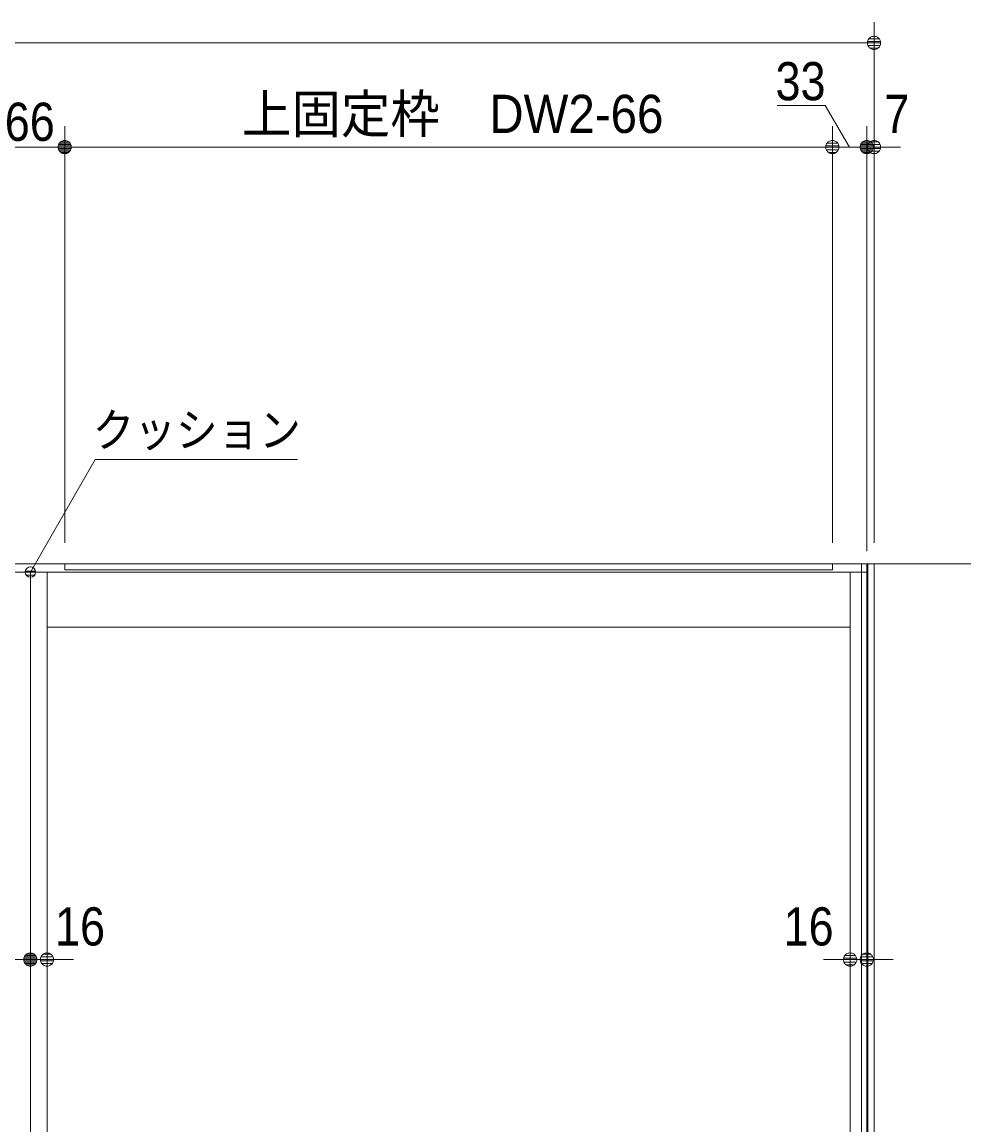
# Model space of a CAD drawing. Units: millimetres, scale not verified. Extents: x -6062 to 6062, y -3045 to 3045.
# Drawn here: x -2330 to -1420, y -189 to 870 of the extents above; entities that cross this region are included whole.
import ezdxf
from ezdxf.enums import TextEntityAlignment as Align

# ---------------------------------------------------------------- set-up
doc = ezdxf.new("R2010")
doc.units = ezdxf.units.MM
doc.header["$LTSCALE"] = 20
for name, color, linetype, lineweight in [('0-0_2寸法-2', 7, 'Continuous', 9), ('0-1_0', 7, 'Continuous', 9), ('0-2_2寸法-1', 7, 'Continuous', 9), ('0-3_2寸法-3', 7, 'Continuous', 9), ('0-4_3一般', 7, 'Continuous', 9)]:
    doc.layers.add(name, color=color, linetype=linetype, lineweight=lineweight)
doc.styles.add('ＭＳ ゴシック', font='')
doc.styles.add('ＭＳ Ｐゴシック', font='')
doc.styles.get('ＭＳ ゴシック').set_extended_font_data('MS Gothic')
doc.styles.get('ＭＳ Ｐゴシック').set_extended_font_data('MS PGothic')

# ---------------------------------------------------------------- blocks, each defined once
blk = doc.blocks.new('_Dot')
at = {"layer": '0-1_0'}
for p, q in [((-10, 0), (-20, 0)), ((9.78, 2), (-9.78, 2)), ((7.99, 6), (-7.99, 6)), ((9.16, -3.98), (-9.16, -3.98)), ((6, -7.98), (-6, -7.98))]:
    blk.add_line(p, q, dxfattribs=at)
for points in [[(10, 0), (9.92, 1.25), (9.69, 2.49), (9.3, 3.68), (8.76, 4.82), (8.09, 5.88), (7.29, 6.85), (6.37, 7.71), (5.36, 8.44), (4.26, 9.05), (3.09, 9.51), (1.87, 9.82), (0.63, 9.98), (-0.63, 9.98), (-1.87, 9.82), (-3.09, 9.51), (-4.26, 9.05), (-5.36, 8.44), (-6.37, 7.71), (-7.29, 6.85), (-8.09, 5.88), (-8.76, 4.82), (-9.3, 3.68), (-9.69, 2.49), (-9.92, 1.25), (-10, 0), (0, 0)], [(-10, 0), (-9.92, -1.25), (-9.69, -2.49), (-9.3, -3.68), (-8.76, -4.82), (-8.09, -5.88), (-7.29, -6.85), (-6.37, -7.71), (-5.36, -8.44), (-4.26, -9.05), (-3.09, -9.51), (-1.87, -9.82), (-0.63, -9.98), (0.63, -9.98), (1.87, -9.82), (3.09, -9.51), (4.26, -9.05), (5.36, -8.44), (6.37, -7.71), (7.29, -6.85), (8.09, -5.88), (8.76, -4.82), (9.3, -3.68), (9.69, -2.49), (9.92, -1.25), (10, 0), (0, 0)]]:
    blk.add_lwpolyline(points, close=True, dxfattribs=at)
blk = doc.blocks.new('グループ-11')
at = {"layer": '0-4_3一般'}
for p, q in [((-60560, 7000), (7360, 7000)), ((5360, 7000), (5360, -40000))]:
    blk.add_line(p, q, dxfattribs=at)
blk = doc.blocks.new('グループ-12')
at = {"layer": '0-4_3一般'}
for p, q in [((-10700, -40000), (-10700, 6840)), ((-10700, 6840), (5360, 6840)), ((-10380, -40000), (-10380, 6840)), ((5040, 6840), (5040, -40000)), ((5360, 6840), (5360, -40000)), ((-10380, 5780), (5040, 5780))]:
    blk.add_line(p, q, dxfattribs=at)
blk.add_lwpolyline([(-10040, 7000), (4700, 7000), (4700, 6880), (-10040, 6880)], close=True, dxfattribs=at)
blk.add_lwpolyline([(-26760, 6840), (-10700, 6840), (-10700, -40000)], dxfattribs=at)
blk.add_blockref('グループ-11', (0, 0), dxfattribs=at)
blk = doc.blocks.new('グループ-23')
at = {"layer": '0-4_3一般'}
for p, q in [((5260, 7000), (5500, 7000)), ((5260, -40000), (5260, 7000)), ((5380, 7000), (5380, -40000)), ((5500, 7000), (5500, -40000))]:
    blk.add_line(p, q, dxfattribs=at)

msp = doc.modelspace()

# ---------------------------------------------------------------- linework, layer by layer
at = {"layer": '0-0_2寸法-2'}
for p, q in [((-1552.5, 370), (-1552.5, 770)), ((-1519.5, 370), (-1519.5, 770)), ((-1519.5, 362), (-1519.5, 770)), ((-1512.5, 370), (-1512.5, 770)), ((-1565.21, 750), (-1577.92, 750)), ((-1552.5, 750), (-1519.5, 750)), ((-1532.21, 750), (-1544.92, 750)), ((-1512.5, 750), (-1519.5, 750)), ((-1506.79, 750), (-1494.08, 750)), ((-1499.79, 750), (-1487.08, 750)), ((-2322.5, -11), (-2322.5, -10)), ((-2322.5, -11), (-2322.5, -10)), ((-2306.5, -10), (-2306.3, -10)), ((-1535.5, -10), (-1535.3, -10)), ((-1519.5, -11), (-1519.5, -10)), ((-2338.5, -30), (-2322.5, -30)), ((-2306.5, -30), (-2322.5, -30)), ((-2309.79, -30), (-2297.08, -30)), ((-2293.79, -30), (-2281.08, -30)), ((-1548.21, -30), (-1560.92, -30)), ((-1535.5, -30), (-1519.5, -30)), ((-1506.79, -30), (-1494.08, -30))]:
    msp.add_line(p, q, dxfattribs=at)
msp.add_lwpolyline([(-1605.63, 790), (-1559.43, 790), (-1536, 750)], dxfattribs=at)
at = {"layer": '0-2_2寸法-1'}
for p, q in [((-1512.5, 770), (-1512.5, 870)), ((-1525.21, 850), (-4709.79, 850)), ((-2289.5, 370), (-2289.5, 770)), ((-2289.5, 370), (-2289.5, 770)), ((-1552.5, 370), (-1552.5, 770)), ((-2302.21, 750), (-2342.79, 750)), ((-1565.21, 750), (-2276.79, 750))]:
    msp.add_line(p, q, dxfattribs=at)
at = {"layer": '0-3_2寸法-3'}
for p, q in [((-2317.6, 342.99), (-2327.4, 342.99)), ((-2318.5, 338.99), (-2326.5, 338.99)), ((-2322.31, 346.99), (-2322.69, 346.99)), ((-2322.31, 346.99), (-2322.69, 346.99))]:
    msp.add_line(p, q, dxfattribs=at)
msp.add_lwpolyline([(-2322.5, 342), (-2260.15, 450), (-2066.06, 450)], dxfattribs=at)
msp.add_circle((-2322.5, 342), 5.01, dxfattribs=at)
msp.add_circle((-2322.5, 342), 5.01, dxfattribs=at)

# ---------------------------------------------------------------- block references
at = {"layer": '0-0_2寸法-2', "xscale": 0.6356201, "yscale": 0.6356201}
for p in [(-1552.5, 750), (-1519.5, 750), (-2322.5, -30), (-1535.5, -30)]:
    msp.add_blockref('_Dot', p, dxfattribs=at)
at = {"layer": '0-0_2寸法-2', "xscale": 0.6356201, "yscale": 0.6356201, "rotation": 180}
for p in [(-1519.5, 750), (-1512.5, 750), (-2322.5, -30), (-2306.5, -30), (-1519.5, -30)]:
    msp.add_blockref('_Dot', p, dxfattribs=at)
at = {"layer": '0-2_2寸法-1', "xscale": 0.6356201, "yscale": 0.6356201}
for p in [(-1512.5, 850), (-2289.5, 750), (-1552.5, 750)]:
    msp.add_blockref('_Dot', p, dxfattribs=at)
at = {"layer": '0-2_2寸法-1', "xscale": 0.6356201, "yscale": 0.6356201, "rotation": 180}
msp.add_blockref('_Dot', (-2289.5, 750), dxfattribs=at)
at = {"layer": '0-4_3一般', "xscale": 0.05, "yscale": 0.05}
for name in ['グループ-12', 'グループ-23']:
    msp.add_blockref(name, (-1787.5, 0), dxfattribs=at)

# ---------------------------------------------------------------- texts
at = {"layer": '0-0_2寸法-2', "style": 'ＭＳ Ｐゴシック', "width": 0.9}
for s, p in [('33', (-1607.12, 783.94)), ('7', (-1502.62, 752.48)), ('16', (-2298.82, -27.52)), ('16', (-1599.35, -27.52))]:
    msp.add_text(s, height=36.66, dxfattribs=at).set_placement(p, align=Align.BOTTOM_LEFT)
at = {"layer": '0-2_2寸法-1', "style": 'ＭＳ Ｐゴシック'}
for s, width, p in [('上固定枠\u3000DW2-66', 0.95, (-2119.37, 752.53)), ('66', 0.9, (-2347.09, 744.94))]:
    msp.add_text(s, height=36.66, dxfattribs=dict(at, width=width)).set_placement(p, align=Align.BOTTOM_LEFT)
at = {"layer": '0-3_2寸法-3', "style": 'ＭＳ ゴシック', "width": 0.9}
msp.add_text('クッション', height=32.55, dxfattribs=at).set_placement((-2262.65, 452.39), align=Align.BOTTOM_LEFT)

doc.saveas('drawing.dxf')
